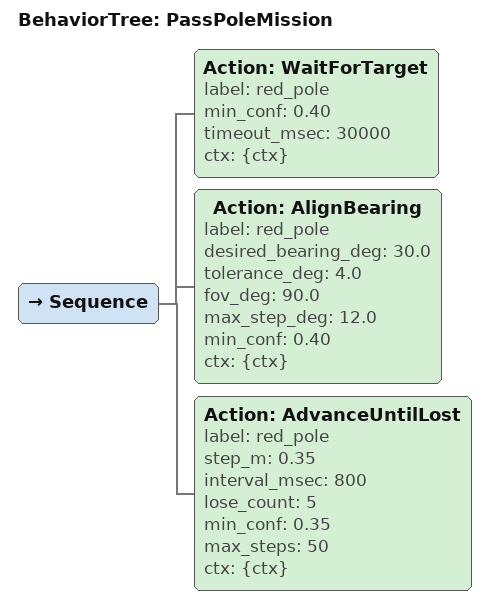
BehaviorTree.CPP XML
<root BTCPP_format="4" main_tree_to_execute="PassPoleMission">
  <BehaviorTree ID="PassPoleMission">
    <Sequence>
      <!-- 1) Wait for red_pole -->
      <Action ID="WaitForTarget" label="red_pole" min_conf="0.40" timeout_msec="30000" ctx="{ctx}"/>

      <!-- 2) Yaw left until the pole sits +30° to the right of center -->
      <Action ID="AlignBearing"
              label="red_pole"
              desired_bearing_deg="30.0"
              tolerance_deg="4.0"
              fov_deg="90.0"
              max_step_deg="12.0"
              min_conf="0.40"
              ctx="{ctx}"/>

      <!-- 3) Move forward until it's out of view -->
      <Action ID="AdvanceUntilLost"
              label="red_pole"
              step_m="0.35"
              interval_msec="800"
              lose_count="5"
              min_conf="0.35"
              max_steps="50"
              ctx="{ctx}"/>
    </Sequence>
  </BehaviorTree>
</root>
